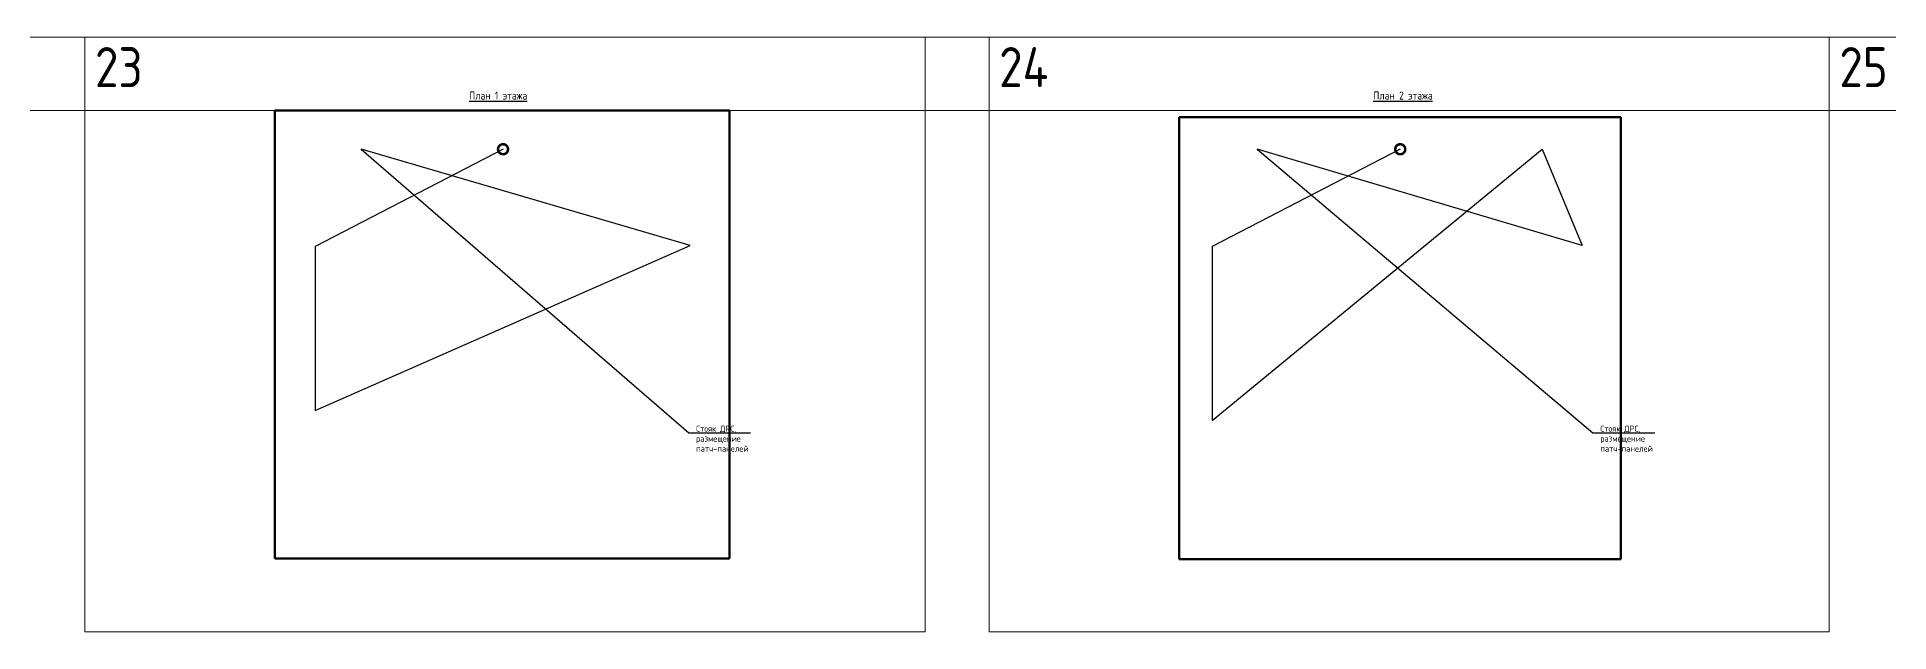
# Model space of a CAD drawing. Extents: x 6775 to 13793, y 2665 to 3972.
# Drawn here: x 9463 to 10389, y 2665 to 2962 of the extents above; entities that cross this region are included whole.
import ezdxf
from ezdxf import colors
from ezdxf.entities.mleader import LeaderData, LeaderLine
from ezdxf.math import Vec2, Vec3

# ---------------------------------------------------------------- set-up
doc = ezdxf.new("R2010")
doc.units = 0
doc.header["$MEASUREMENT"] = 0
doc.layers.get('0').update_dxf_attribs({"linetype": 'CONTINUOUS'})
doc.layers.get('Defpoints').update_dxf_attribs({"linetype": 'CONTINUOUS'})
doc.styles.add('мой', font='', dxfattribs={"width": 0.9, "height": 3})
doc.styles.get('мой').set_extended_font_data('GOST Common')
picture_1 = doc.add_image_def('image3.png', size_in_pixel=(967, 952))
picture_2 = doc.add_image_def('image4.png', size_in_pixel=(948, 948))

# ---------------------------------------------------------------- blocks, each defined once
blk = doc.blocks.new('*U19')
at = {"color": 7, "linetype": 'Continuous', "lineweight": 15}
blk.add_lwpolyline([(-210, -148.5), (210, -148.5), (210, 148.5), (-210, 148.5)], close=True, dxfattribs=at)
blk = doc.blocks.new('*U20')
at = {"color": 0, "linetype": 'ByBlock', "lineweight": -2, "transparency": 16777216}
for p in [(2712, 0), (3164, 0)]:
    blk.add_blockref('*U19', p, dxfattribs=at)
blk = doc.blocks.new('_DotSmall')
at = {"color": 0, "linetype": 'ByBlock', "lineweight": 15, "const_width": 0.5}
blk.add_lwpolyline([(-0.0625, 0, 1), (0.0625, 0, 1)], format="xyb", close=True, dxfattribs=at)
blk = doc.blocks.new('*T549')
at = {"layer": 'Defpoints', "color": 8, "linetype": 'ByBlock', "lineweight": 0, "transparency": 16777216}
for p, q in [((0, 0), (4488, 0)), ((0, 0), (0, -36.67)), ((452, 0), (452, -36.67)), ((904, 0), (904, -36.67)), ((1356, 0), (1356, -36.67)), ((1808, 0), (1808, -36.67)), ((2260, 0), (2260, -36.67)), ((2712, 0), (2712, -36.67)), ((3164, 0), (3164, -36.67)), ((3584, 0), (3584, -36.67)), ((4036, 0), (4036, -36.67)), ((4488, 0), (4488, -36.67)), ((0, -36.67), (4488, -36.67))]:
    blk.add_line(p, q, dxfattribs=at)
at = {"layer": 'Defpoints', "color": 5, "linetype": 'Continuous', "lineweight": 0, "transparency": 16777216, "char_height": 20, "attachment_point": 1, "style": 'мой'}
for s, insert, width in [('{\\fGOST Common|b0|i0|c204|p34;15}', (5, -5), 442), ('{\\fGOST Common|b0|i0|c204|p34;27', (457, -5), 442), ('23', (909, -5), 442), ('20', (1361, -5), 442), ('21', (1813, -5), 442), ('22', (2265, -5), 442), ('23', (2717, -5), 442), ('24', (3169, -5), 410), ('25', (3589, -5), 442), ('26', (4041, -5), 442)]:
    blk.add_mtext(s, dxfattribs=dict(at, insert=insert, width=width))

msp = doc.modelspace()

# ---------------------------------------------------------------- block references
at = {"color": 7, "linetype": 'Continuous', "lineweight": 15}
msp.add_blockref('*U20', (6985, 2813.5), dxfattribs=at)
msp.add_blockref('*T549', (6775, 2962))

# ---------------------------------------------------------------- texts
at = {"color": 7, "char_height": 4, "width": 32.9853, "attachment_point": 1, "style": 'мой'}
for s, insert in [('\\pxi-4,l4,sm1,t2;{\\fGOST Common|b0|i0|c204|p34;\\LПлан 1 этажа}', (9679.01, 2934.82)), ('\\pxi-4,l4,sm1,t2;{\\fGOST Common|b0|i0|c204|p34;\\LПлан \\fGOST Common|b0|i0|c0|p34;2\\fGOST Common|b0|i0|c204|p34; этажа}', (10131.01, 2934.82))]:
    msp.add_mtext(s, dxfattribs=dict(at, insert=insert))

# ---------------------------------------------------------------- pictures from other files: only their frames are drawn
at = {"color": 7, "linetype": 'Continuous', "lineweight": 50}
image = msp.add_image(picture_1, insert=(9582, 2701.71), size_in_units=(227.15, 223.62), dxfattribs=at)
image.dxf.flags = 7
image = msp.add_image(picture_2, insert=(10034, 2701.27), size_in_units=(220.76, 220.76), dxfattribs=at)
image.dxf.flags = 7

# ---------------------------------------------------------------- leaders
at = {"color": 1, "linetype": 'Continuous', "lineweight": 15}
ml = msp.add_multileader_mtext('Standard', dxfattribs=at)
ml.set_content('{\\fGOST Common|b0|i0|c204|p34;\\C7;Стояк ДРС\\fGOST Common|b0|i0|c0|p34;,\\P\\fGOST Common|b0|i0|c204|p34;размещение патч\\fGOST Common|b0|i0|c0|p34;-\\fGOST Common|b0|i0|c204|p34;панелей}', color=1, style='мой')
ml.set_leader_properties()
ml.set_arrow_properties(name='DOTSMALL')
ml.build(insert=Vec2(0, 0))
ml.multileader.update_dxf_attribs({"text_left_attachment_type": 6, "text_right_attachment_type": 6, "dogleg_length": 10, "arrow_head_size": 10})
ctx = ml.context
ctx.base_point, ctx.char_height, ctx.arrow_head_size, ctx.landing_gap_size, ctx.plane_origin = Vec3(9792.41, 2764.4), 3, 10, 0.09, Vec3(10125.45, 3071.7)
ctx.left_attachment, ctx.right_attachment = 6, 6
notes = []
notes.append((ctx, [(0, (1, 1, 0), (9788.82, 2764.4), (1, 0), 3.59, [(0, [(9696, 2906), (9602, 2857.5), (9602, 2775.5), (9789.5, 2858), (9625, 2906)], 0, [])])]))
ctx.mtext.insert, ctx.mtext.width, ctx.mtext.defined_height, ctx.mtext.flow_direction = Vec3(9792.5, 2768), 27, 12.7, 5
ml = msp.add_multileader_mtext('Standard', dxfattribs=at)
ml.set_content('{\\fGOST Common|b0|i0|c204|p34;\\C7;Стояк ДРС\\fGOST Common|b0|i0|c0|p34;,\\P\\fGOST Common|b0|i0|c204|p34;размещение патч\\fGOST Common|b0|i0|c0|p34;-\\fGOST Common|b0|i0|c204|p34;панелей}', color=1, style='мой')
ml.set_leader_properties()
ml.set_arrow_properties(name='DOTSMALL')
ml.build(insert=Vec2(0, 0))
ml.multileader.update_dxf_attribs({"text_left_attachment_type": 6, "text_right_attachment_type": 6, "dogleg_length": 10, "arrow_head_size": 10})
ctx = ml.context
ctx.base_point, ctx.char_height, ctx.arrow_head_size, ctx.landing_gap_size, ctx.plane_origin = Vec3(10244.41, 2764.4), 3, 10, 0.09, Vec3(10577.45, 3071.7)
ctx.left_attachment, ctx.right_attachment = 6, 6
notes.append((ctx, [(0, (1, 1, 0), (10240.82, 2764.4), (1, 0), 3.59, [(0, [(10144.5, 2906), (10050.5, 2857.5), (10050.5, 2770.5), (10215.5, 2906), (10235.5, 2858), (10073, 2906)], 0, [])])]))
ctx.mtext.insert, ctx.mtext.width, ctx.mtext.defined_height, ctx.mtext.flow_direction = Vec3(10244.5, 2768), 27, 12.7, 5
for ctx, leaders in notes:
    for number, flags, end, landing, length, lines in leaders:
        leader = LeaderData()
        leader.index, (leader.has_last_leader_line, leader.has_dogleg_vector, leader.attachment_direction) = number, flags
        leader.last_leader_point, leader.dogleg_vector, leader.dogleg_length = Vec3(end), Vec3(landing), length
        for number, points, colour, breaks in lines:
            line = LeaderLine()
            line.index, line.vertices, line.color, line.breaks = number, Vec3.list(points), colors.encode_raw_color(colour), breaks
            leader.lines.append(line)
        ctx.leaders.append(leader)

doc.saveas('drawing.dxf')
